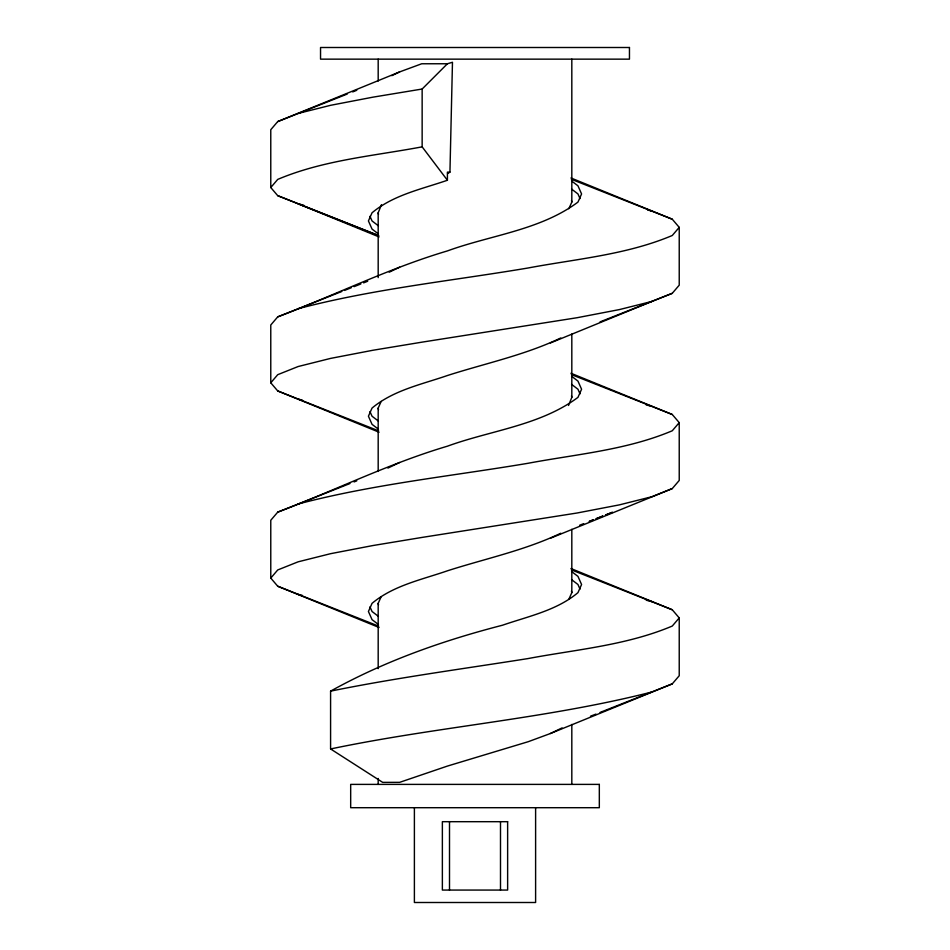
<?xml version="1.0" encoding="UTF-8"?>
<svg xmlns="http://www.w3.org/2000/svg" width="950" height="950" viewBox="0 0 950 950"><rect width="100%" height="100%" fill="white"/><g stroke="black" fill="none" stroke-linecap="round" stroke-linejoin="round"><path stroke-width="1.43" d="M447.593 173.612L449.944 172.128L452.473 62.272L447.414 63.757L421.705 63.769L399.629 71.915L277.733 121.576L270.774 129.711L270.774 187.53L277.733 195.676L378.611 235.588L277.733 195.676M381.484 204.666L378.183 212.8L378.183 277.626M568.516 405.496L571.817 397.361L571.817 334.02M378.183 471.426L378.183 408.084L381.152 401.434M378.183 668.658L378.183 603.357L381.152 596.719M568.848 208.727L571.817 202.077L571.817 59.149M568.848 599.284L571.817 592.634L571.817 529.293M270.774 187.53L277.733 179.396C323.463 160.063 373.766 155.954 422.144 146.846L447.414 180.251C421.693 189.157 393.395 194.904 372.044 212.788L368.422 220.934L372.044 229.069L378.433 233.949M571.567 180.939L577.956 185.82L581.578 193.954L577.956 202.101C540.217 230.209 490.651 235.137 447.414 250.919C389.132 268.173 334.471 295.343 277.733 316.861L270.774 324.995L270.774 382.814L277.733 390.949L379.062 432.202M270.774 382.814L277.733 374.68L298.134 366.534L330.588 358.399L372.887 350.265L422.144 342.131L577.113 317.716L619.412 309.581L651.866 301.447L672.268 293.312L679.226 285.178L679.226 227.359L672.268 219.213L570.938 177.971M571.567 376.224L577.956 381.104L581.578 389.239L577.956 397.373C540.217 425.493 490.651 430.421 447.414 446.191C389.132 463.457 334.471 490.616 277.733 512.133L270.774 520.268L270.774 578.087L277.733 586.233L379.062 627.475M270.774 578.087L277.733 569.952L298.134 561.818L330.588 553.684L372.887 545.549L422.144 537.403L577.113 513L619.412 504.866L651.866 496.731L672.268 488.585L679.226 480.451L679.226 422.631L672.268 414.497L570.938 373.243M679.226 227.359L672.268 235.493C626.537 254.826 576.234 258.934 527.856 268.031C451.214 280.939 373.445 288.883 298.134 308.714M679.226 422.631L672.268 430.766C626.537 450.098 576.234 454.219 527.856 463.315C451.214 476.211 373.445 484.168 298.134 503.999M679.226 617.916L672.268 626.05C626.537 645.383 576.234 649.491 527.856 658.599C462.032 669.014 395.924 677.837 330.588 691.137L330.588 748.956L382.696 782.373L399.629 782.349L447.414 766.08L528.295 741.677L550.371 733.531L672.268 683.869L679.226 675.735L679.226 617.916L672.268 609.769L570.938 568.528M298.134 113.442L330.588 105.308L372.887 97.173L422.144 89.027L447.414 63.757M330.588 691.137C384.643 661.069 442.843 640.597 502.586 625.195C528.307 616.289 556.605 610.541 577.956 592.658L581.578 584.511L577.956 576.377L571.567 571.496M391.816 75.668L399.629 71.915M389.215 272.199L399.629 267.188M378.433 429.222L372.044 424.341L368.422 416.207L372.044 408.072C393.395 390.189 421.693 384.429 447.414 375.523C485.26 363.387 524.744 355.134 560.785 337.974M387.909 468.101L399.629 462.472M378.433 624.506L372.044 619.626L368.422 611.491L372.044 603.345C393.395 585.461 421.693 579.714 447.414 570.808C485.26 558.671 524.744 550.418 560.785 533.247M550.371 733.531L562.091 727.902M550.371 342.974L651.866 301.447M550.371 538.258L672.268 488.585M277.733 121.576L347.237 94.05M352.711 91.913L356.784 90.286M277.733 316.861L341.786 291.484M344.529 290.427L351.334 287.707M354.077 286.651L360.869 283.943M363.613 282.874L367.697 281.248M600.02 321.896L672.268 293.312M277.733 512.133L349.968 483.526M354.077 481.935L356.784 480.843M579.583 525.267L583.668 523.652M612.311 512.347L605.494 515.043L612.287 512.323M590.472 716.229L595.947 714.091M600.02 712.453L672.268 683.869M651.866 692.004C546.321 718.889 437.083 726.643 330.588 748.956M449.944 172.128L447.414 172.128L447.414 180.251M647.627 210.021L651.866 211.078M303.786 205.224L298.134 203.811L379.062 236.918M646.214 404.949L651.866 406.363M298.134 399.083L302.373 400.152M646.214 600.222L651.866 601.635M298.134 594.367L302.373 595.424M571.389 179.301L672.268 219.213M571.389 374.585L672.268 414.497M277.733 390.949L378.611 430.861M571.389 569.857L672.268 609.769M277.733 586.233L378.611 626.145M571.567 189.062L577.956 193.942L580.023 198.598M378.433 225.827L372.044 220.946L369.978 216.291M571.567 384.346L577.956 389.227L580.023 393.87M378.433 421.099L372.044 416.219L369.978 411.576M571.567 579.619L577.956 584.499L580.023 589.154M378.433 616.384L372.044 611.503L369.978 606.848M571.484 200.592L571.817 202.077M571.484 395.865L571.817 397.361M571.484 591.149L571.817 592.634M378.183 212.8L378.516 214.296M378.183 408.084L378.516 409.569M378.183 603.357L378.516 604.853M571.817 724.411L571.817 784.391M535.61 807.702L535.61 902.5L414.39 902.5L414.39 807.702M500.496 821.691L500.496 890.067M449.504 821.691L449.504 890.067M422.144 89.027L422.144 146.846M378.183 59.149L378.183 81.071M378.183 778.454L378.183 784.391M593.216 519.888L589.131 521.503L593.204 519.876M602.763 516.111L595.947 518.807L602.739 516.099M629.458 47.5L320.542 47.5L320.542 59.149L629.458 59.149L629.458 47.5M599.319 784.391L350.681 784.391L350.681 807.702L599.319 807.702L599.319 784.391M507.633 821.691L442.367 821.691L442.367 890.067L507.633 890.067L507.633 821.691"/></g></svg>
